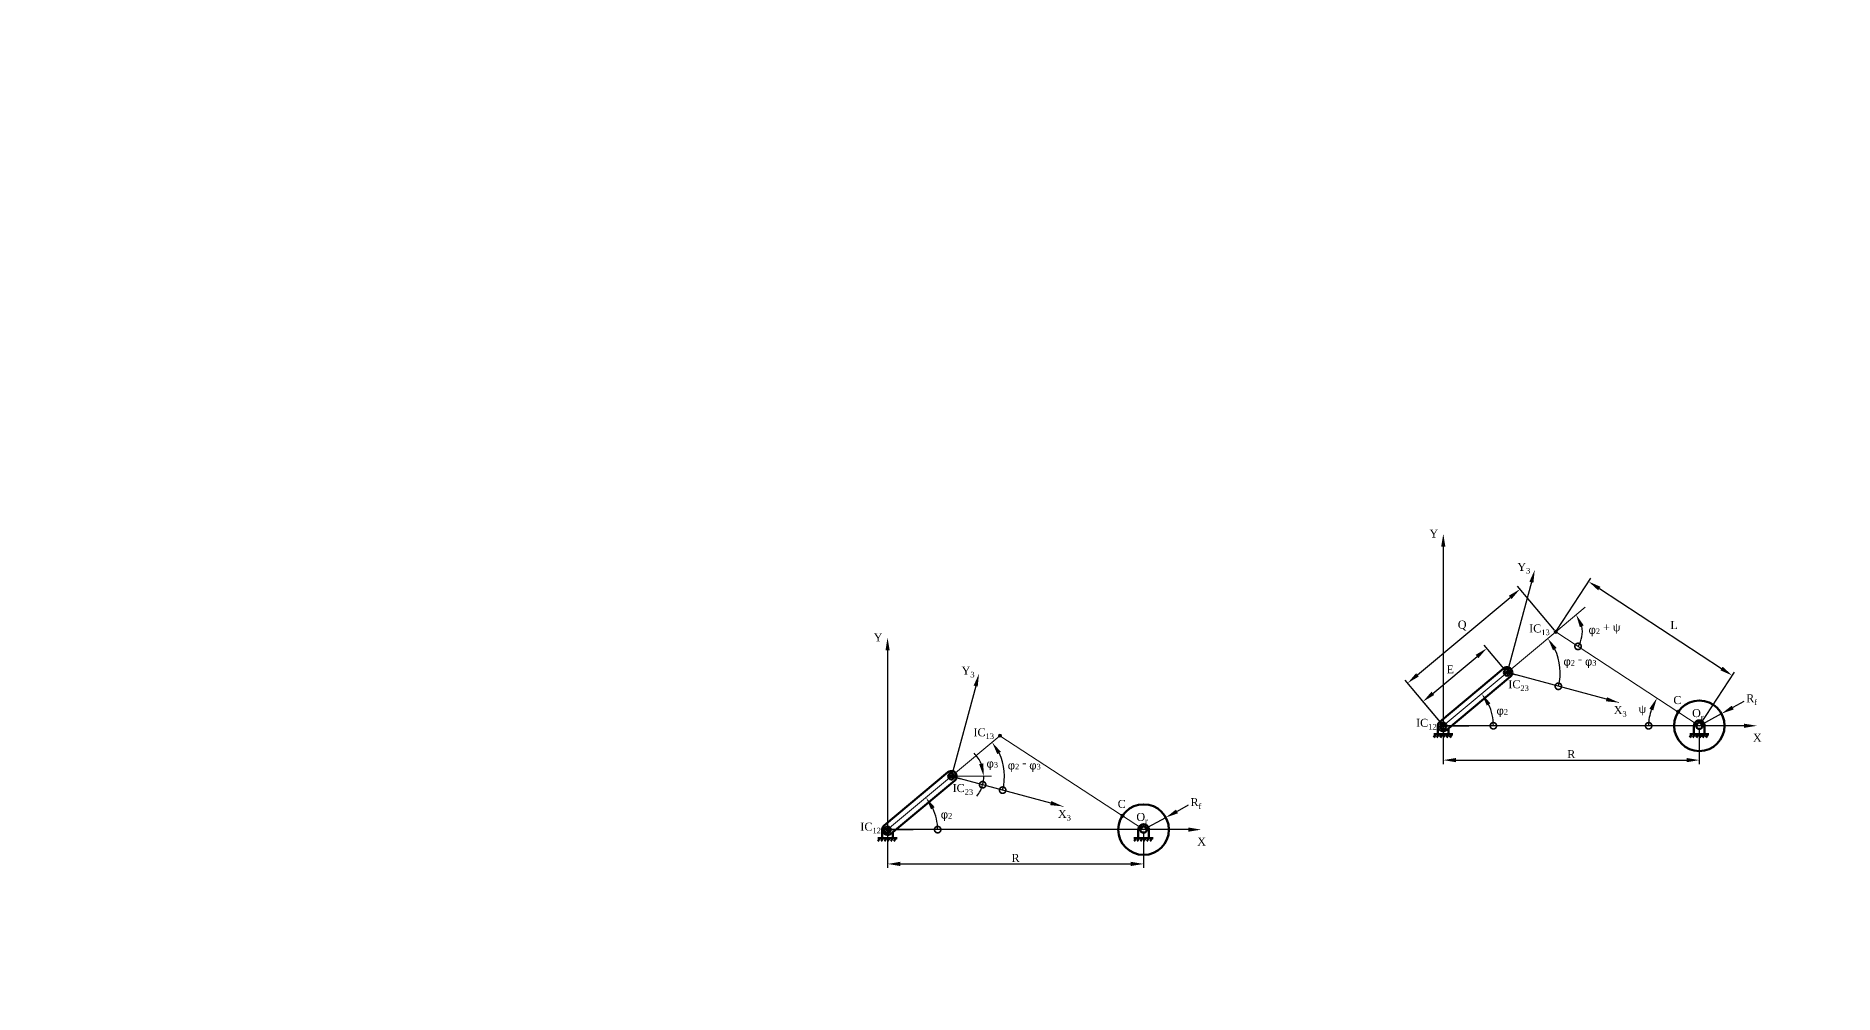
# Model space of a CAD drawing. Header units: millimetres. Extents: x -627 to 1823, y -1195 to 1759.
# Drawn here: x -107 to 455, y 471 to 771 of the extents above; entities that cross this region are included whole.
import ezdxf
from ezdxf import colors
from ezdxf.entities.mleader import LeaderData, LeaderLine
from ezdxf.math import Vec2, Vec3

# ---------------------------------------------------------------- set-up
doc = ezdxf.new("R2010")
doc.units = ezdxf.units.MM
for name, color, linetype, lineweight in [('coordinate', 7, 'Continuous', 20), ('DIM', 7, 'Continuous', 20), ('PROFILE', 7, 'Continuous', 50)]:
    doc.layers.add(name, color=color, linetype=linetype, lineweight=lineweight)
doc.styles.get("Standard").update_dxf_attribs({"font": 'arial.ttf'})
doc.styles.add('可註解', font='arial.ttf')
doc.dimstyles.new('凸輪專題用', dxfattribs={"dimtxt": 2.5, "dimasz": 8, "dimexe": 1.25, "dimexo": 0.625, "dimtad": 1, "dimtxsty": 'Standard', "dimcen": 0, "dimadec": 0, "dimazin": 0, "dimtfac": 1, "dimtmove": 0, "dimatfit": 3, "dimfxl": 1, "dimarcsym": 0})

# ---------------------------------------------------------------- blocks, each defined once
blk = doc.blocks.new('_DotSmall')
at = {"color": 0, "linetype": 'ByBlock', "const_width": 0.5}
blk.add_lwpolyline([(-0.0625, 0, 1), (0.0625, 0, 1)], format="xyb", close=True, dxfattribs=at)
blk = doc.blocks.new('*D9')
at = {"layer": 'Defpoints', "color": 0, "transparency": 16777216}
for p in [(179.33, 539.44), (159.4, 522.78), (159.4, 522.78), (174.64, 526.38), (239.4, 522.78)]:
    blk.add_point(p, dxfattribs=at)
at = {"layer": 'DIM', "color": 0, "lineweight": -2, "transparency": 16777216}
blk.add_arc((159.4, 522.78), 15.65, 0, 25.2136, dxfattribs=at)
at = {"layer": 'DIM', "color": 0, "transparency": 16777216}
blk.add_solid([(173, 529.09), (174.13, 529.81), (171.41, 532.82)], dxfattribs=at)
at = {"layer": 'DIM', "color": 0, "lineweight": -2, "transparency": 16777216, "xscale": 4, "yscale": 4, "zscale": 4, "rotation": 270}
blk.add_blockref('_DotSmall', (175.06, 522.78), dxfattribs=at)
blk = doc.blocks.new('*D7')
at = {"layer": 'Defpoints', "color": 0, "transparency": 16777216}
for p in [(159.4, 522.78), (239.4, 522.78), (239.4, 512.05)]:
    blk.add_point(p, dxfattribs=at)
at = {"layer": 'DIM', "color": 0, "lineweight": -2, "transparency": 16777216}
for p, q in [((159.4, 522.16), (159.4, 510.8)), ((239.4, 522.16), (239.4, 510.8)), ((163.4, 512.05), (235.4, 512.05))]:
    blk.add_line(p, q, dxfattribs=at)
at = {"layer": 'DIM', "color": 0, "transparency": 16777216}
for points in [[(163.4, 512.72), (163.4, 511.39), (159.4, 512.05)], [(235.4, 512.72), (235.4, 511.39), (239.4, 512.05)]]:
    blk.add_solid(points, dxfattribs=at)
at = {"layer": 'DIM', "color": 0, "transparency": 16777216, "insert": (199.4, 513.93), "char_height": 2.5, "attachment_point": 5}
blk.add_mtext('{\\fTimes New Roman|b0|i0|c0|p18;R} ', dxfattribs=at)
blk = doc.blocks.new('*D8')
at = {"layer": 'Defpoints', "color": 0, "transparency": 16777216}
for p in [(239.4, 522.78), (246.34, 526.56)]:
    blk.add_point(p, dxfattribs=at)
at = {"layer": 'DIM', "color": 0, "lineweight": -2, "transparency": 16777216}
for p, q in [((253.37, 530.39), (249.85, 528.48)), ((239.4, 522.78), (246.34, 526.56))]:
    blk.add_line(p, q, dxfattribs=at)
at = {"layer": 'DIM', "color": 0, "transparency": 16777216}
blk.add_solid([(249.53, 529.06), (250.17, 527.89), (246.34, 526.56)], dxfattribs=at)
blk = doc.blocks.new('*D10')
at = {"layer": 'Defpoints', "color": 0, "transparency": 16777216}
for p in [(194.53, 552.15), (194.78, 545.55), (179.33, 539.44), (179.33, 539.44), (214.26, 530.03)]:
    blk.add_point(p, dxfattribs=at)
at = {"layer": 'DIM', "color": 0, "lineweight": -2, "transparency": 16777216}
blk.add_arc((179.33, 539.44), 16.61, 344.9147, 26.0608, dxfattribs=at)
at = {"layer": 'DIM', "color": 0, "transparency": 16777216}
blk.add_solid([(193.69, 546.38), (194.81, 547.1), (192.07, 550.09)], dxfattribs=at)
at = {"layer": 'DIM', "color": 0, "lineweight": -2, "transparency": 16777216, "xscale": 4, "yscale": 4, "zscale": 4, "rotation": 254.9147327867577}
blk.add_blockref('_DotSmall', (195.37, 535.12), dxfattribs=at)
blk = doc.blocks.new('*D11')
at = {"layer": 'Defpoints', "color": 0, "transparency": 16777216}
for p in [(179.33, 539.44), (179.33, 539.44), (191.86, 539.44), (189.42, 538.56), (214.26, 530.03)]:
    blk.add_point(p, dxfattribs=at)
at = {"layer": 'DIM', "color": 0, "lineweight": -2, "transparency": 16777216}
for start, end in [(22.7794, 45.5588), (344.9147, 0), (322.1353, 344.9147)]:
    blk.add_arc((179.33, 539.44), 10.13, start, end, dxfattribs=at)
at = {"layer": 'DIM', "color": 0, "transparency": 16777216}
blk.add_solid([(189.33, 543.5), (188.02, 543.23), (189.46, 539.44)], dxfattribs=at)
at = {"layer": 'DIM', "color": 0, "lineweight": -2, "transparency": 16777216, "xscale": 4, "yscale": 4, "zscale": 4, "rotation": 74.91473278675781}
blk.add_blockref('_DotSmall', (189.11, 536.81), dxfattribs=at)
blk = doc.blocks.new('*D15')
at = {"layer": 'Defpoints', "color": 0, "transparency": 16777216}
for p in [(352.98, 571.91), (348.28, 558.84), (333.05, 555.24), (333.05, 555.24), (413.05, 555.24)]:
    blk.add_point(p, dxfattribs=at)
at = {"layer": 'DIM', "color": 0, "lineweight": -2, "transparency": 16777216}
blk.add_arc((333.05, 555.24), 15.65, 0, 25.2136, dxfattribs=at)
at = {"layer": 'DIM', "color": 0, "transparency": 16777216}
blk.add_solid([(346.65, 561.55), (347.77, 562.27), (345.06, 565.28)], dxfattribs=at)
at = {"layer": 'DIM', "color": 0, "lineweight": -2, "transparency": 16777216, "xscale": 4, "yscale": 4, "zscale": 4, "rotation": 270}
blk.add_blockref('_DotSmall', (348.7, 555.24), dxfattribs=at)
blk = doc.blocks.new('*D16')
at = {"layer": 'Defpoints', "color": 0, "transparency": 16777216}
for p in [(377.43, 592.35), (368.18, 584.61), (368.18, 584.61), (376.21, 586.84), (413.05, 555.24)]:
    blk.add_point(p, dxfattribs=at)
at = {"layer": 'DIM', "color": 0, "lineweight": -2, "transparency": 16777216}
blk.add_arc((368.18, 584.61), 8.33, 326.7967, 12.1247, dxfattribs=at)
at = {"layer": 'DIM', "color": 0, "transparency": 16777216}
blk.add_solid([(375.73, 586.07), (376.92, 586.65), (374.57, 589.96)], dxfattribs=at)
at = {"layer": 'DIM', "color": 0, "lineweight": -2, "transparency": 16777216, "xscale": 4, "yscale": 4, "zscale": 4, "rotation": 236.7967224237234}
blk.add_blockref('_DotSmall', (375.15, 580.05), dxfattribs=at)
blk = doc.blocks.new('*D17')
at = {"layer": 'Defpoints', "color": 0, "transparency": 16777216}
for p in [(368.18, 584.61), (398.38, 561.21), (333.05, 555.24), (413.05, 555.24), (413.05, 555.24)]:
    blk.add_point(p, dxfattribs=at)
at = {"layer": 'DIM', "color": 0, "lineweight": -2, "transparency": 16777216}
blk.add_arc((413.05, 555.24), 15.84, 161.3074, 180, dxfattribs=at)
at = {"layer": 'DIM', "color": 0, "transparency": 16777216}
blk.add_solid([(397.45, 560.61), (398.65, 560.03), (399.8, 563.92)], dxfattribs=at)
at = {"layer": 'DIM', "color": 0, "lineweight": -2, "transparency": 16777216, "xscale": 4, "yscale": 4, "zscale": 4, "rotation": 269.9999999999999}
blk.add_blockref('_DotSmall', (397.21, 555.24), dxfattribs=at)
blk = doc.blocks.new('*D18')
at = {"layer": 'Defpoints', "color": 0, "transparency": 16777216}
for p in [(346.66, 579.47), (352.98, 571.91), (333.05, 555.24)]:
    blk.add_point(p, dxfattribs=at)
at = {"layer": 'DIM', "color": 0, "lineweight": -2, "transparency": 16777216}
for p, q in [((352.58, 572.38), (345.85, 580.43)), ((329.79, 565.37), (343.59, 576.9)), ((332.65, 555.72), (325.92, 563.77))]:
    blk.add_line(p, q, dxfattribs=at)
at = {"layer": 'DIM', "color": 0, "transparency": 16777216}
for points in [[(343.16, 577.42), (344.01, 576.39), (346.66, 579.47)], [(329.37, 565.89), (330.22, 564.86), (326.73, 562.81)]]:
    blk.add_solid(points, dxfattribs=at)
at = {"layer": 'DIM', "color": 0, "transparency": 16777216, "insert": (335.45, 572.55), "char_height": 2.5, "attachment_point": 5, "rotation": 39.8965}
blk.add_mtext('{\\fTimes New Roman|b0|i0|c0|p18; }', dxfattribs=at)
blk = doc.blocks.new('*D12')
at = {"layer": 'Defpoints', "color": 0, "transparency": 16777216}
for p in [(357.03, 597.95), (368.18, 584.61), (333.05, 555.24)]:
    blk.add_point(p, dxfattribs=at)
at = {"layer": 'DIM', "color": 0, "lineweight": -2, "transparency": 16777216}
for p, q in [((367.78, 585.09), (356.22, 598.91)), ((324.97, 571.15), (353.96, 595.38)), ((332.65, 555.72), (321.1, 569.54))]:
    blk.add_line(p, q, dxfattribs=at)
at = {"layer": 'DIM', "color": 0, "transparency": 16777216}
for points in [[(353.53, 595.9), (354.38, 594.87), (357.03, 597.95)], [(324.54, 571.66), (325.39, 570.64), (321.9, 568.58)]]:
    blk.add_solid(points, dxfattribs=at)
at = {"layer": 'DIM', "color": 0, "transparency": 16777216, "insert": (339.38, 585.64), "char_height": 2.5, "attachment_point": 5, "rotation": 39.8965}
blk.add_mtext('{\\fTimes New Roman|b0|i0|c0|p18; }', dxfattribs=at)
blk = doc.blocks.new('*D13')
at = {"layer": 'Defpoints', "color": 0, "transparency": 16777216}
for p in [(333.05, 555.24), (413.05, 555.24), (413.05, 544.51)]:
    blk.add_point(p, dxfattribs=at)
at = {"layer": 'DIM', "color": 0, "lineweight": -2, "transparency": 16777216}
for p, q in [((333.05, 554.62), (333.05, 543.26)), ((413.05, 554.62), (413.05, 543.26)), ((337.05, 544.51), (409.05, 544.51))]:
    blk.add_line(p, q, dxfattribs=at)
at = {"layer": 'DIM', "color": 0, "transparency": 16777216}
for points in [[(337.05, 545.18), (337.05, 543.85), (333.05, 544.51)], [(409.05, 545.18), (409.05, 543.85), (413.05, 544.51)]]:
    blk.add_solid(points, dxfattribs=at)
at = {"layer": 'DIM', "color": 0, "transparency": 16777216, "insert": (373.05, 546.39), "char_height": 2.5, "attachment_point": 5}
blk.add_mtext('{\\fTimes New Roman|b0|i0|c0|p18;R} ', dxfattribs=at)
blk = doc.blocks.new('*D14')
at = {"layer": 'Defpoints', "color": 0, "transparency": 16777216}
for p in [(419.99, 559.03), (413.05, 555.24)]:
    blk.add_point(p, dxfattribs=at)
at = {"layer": 'DIM', "color": 0, "lineweight": -2, "transparency": 16777216}
for p, q in [((427.01, 562.86), (423.5, 560.94)), ((413.05, 555.24), (419.99, 559.03))]:
    blk.add_line(p, q, dxfattribs=at)
at = {"layer": 'DIM', "color": 0, "transparency": 16777216}
blk.add_solid([(423.18, 561.53), (423.82, 560.36), (419.99, 559.03)], dxfattribs=at)
blk = doc.blocks.new('*D19')
at = {"layer": 'Defpoints', "color": 0, "transparency": 16777216}
for p in [(368.18, 584.61), (423.33, 570.96), (413.05, 555.24)]:
    blk.add_point(p, dxfattribs=at)
at = {"layer": 'DIM', "color": 0, "lineweight": -2, "transparency": 16777216}
for p, q in [((368.52, 585.13), (379.15, 601.37)), ((381.81, 598.13), (419.99, 573.15)), ((413.39, 555.77), (424.02, 572))]:
    blk.add_line(p, q, dxfattribs=at)
at = {"layer": 'DIM', "color": 0, "transparency": 16777216}
for points in [[(382.17, 598.69), (381.44, 597.58), (378.46, 600.32)], [(420.35, 573.7), (419.62, 572.59), (423.33, 570.96)]]:
    blk.add_solid(points, dxfattribs=at)
at = {"layer": 'DIM', "color": 0, "transparency": 16777216, "insert": (404.2, 585.72), "char_height": 2.5, "attachment_point": 5, "rotation": 326.7967}
blk.add_mtext('{\\fTimes New Roman|b0|i0|c0|p18; }', dxfattribs=at)
blk = doc.blocks.new('*D20')
at = {"layer": 'Defpoints', "color": 0, "transparency": 16777216}
for p in [(368.18, 584.61), (352.98, 571.91), (352.98, 571.91), (369.56, 572.84), (387.9, 562.49)]:
    blk.add_point(p, dxfattribs=at)
at = {"layer": 'DIM', "color": 0, "lineweight": -2, "transparency": 16777216}
blk.add_arc((352.98, 571.91), 16.61, 344.9147, 26.0608, dxfattribs=at)
at = {"layer": 'DIM', "color": 0, "transparency": 16777216}
blk.add_solid([(367.34, 578.84), (368.46, 579.56), (365.72, 582.56)], dxfattribs=at)
at = {"layer": 'DIM', "color": 0, "lineweight": -2, "transparency": 16777216, "xscale": 4, "yscale": 4, "zscale": 4, "rotation": 254.9147327867577}
blk.add_blockref('_DotSmall', (369.01, 567.58), dxfattribs=at)
blk = doc.blocks.new('*D31')
at = {"layer": 'Defpoints', "color": 0, "transparency": 16777216}
for p in [(1230.39, 532.76), (1214.69, 501.74), (1214.69, 501.74), (1223.97, 505.32), (1294.69, 501.74)]:
    blk.add_point(p, dxfattribs=at)
at = {"layer": 'DIM', "color": 0, "lineweight": -2, "transparency": 16777216}
blk.add_arc((1214.69, 501.74), 9.95, 0, 39.9503, dxfattribs=at)
at = {"layer": 'DIM', "color": 0, "transparency": 16777216}
blk.add_solid([(1221.9, 507.61), (1222.73, 508.65), (1219.18, 510.62)], dxfattribs=at)
at = {"layer": 'DIM', "color": 0, "lineweight": -2, "transparency": 16777216, "xscale": 4, "yscale": 4, "zscale": 4, "rotation": 270}
blk.add_blockref('_DotSmall', (1224.63, 501.74), dxfattribs=at)
blk = doc.blocks.new('*D47')
at = {"layer": 'Defpoints', "color": 0, "transparency": 16777216}
for p in [(746.44, -43.89), (726.51, -60.55), (726.51, -60.55), (741.74, -56.95), (806.51, -60.55)]:
    blk.add_point(p, dxfattribs=at)
at = {"layer": 'DIM', "color": 0, "lineweight": -2, "transparency": 16777216}
blk.add_arc((726.51, -60.55), 15.65, 360, 25.2136, dxfattribs=at)
at = {"layer": 'DIM', "color": 0, "transparency": 16777216}
blk.add_solid([(740.11, -54.24), (741.23, -53.52), (738.52, -50.51)], dxfattribs=at)
at = {"layer": 'DIM', "color": 0, "lineweight": -2, "transparency": 16777216, "xscale": 4, "yscale": 4, "zscale": 4, "rotation": 269.9999999999999}
blk.add_blockref('_DotSmall', (742.16, -60.55), dxfattribs=at)
blk = doc.blocks.new('*D52')
at = {"layer": 'Defpoints', "color": 0, "transparency": 16777216}
for p in [(1811.56, 67.13), (1766.61, 51.42), (1743.38, 49.45), (1743.38, 49.45), (1769.51, 49.45)]:
    blk.add_point(p, dxfattribs=at)
at = {"layer": 'DIM', "color": 0, "lineweight": -2, "transparency": 16777216}
blk.add_arc((1743.38, 49.45), 23.31, 360, 4.6912, dxfattribs=at)
at = {"layer": 'DIM', "color": 0, "transparency": 16777216}
blk.add_solid([(1765.96, 51.25), (1767.27, 51.47), (1765.95, 55.3)], dxfattribs=at)
at = {"layer": 'DIM', "color": 0, "lineweight": -2, "transparency": 16777216, "xscale": 4, "yscale": 4, "zscale": 4, "rotation": 269.9999999999999}
blk.add_blockref('_DotSmall', (1766.69, 49.45), dxfattribs=at)
blk = doc.blocks.new('*D54')
at = {"layer": 'Defpoints', "color": 0, "transparency": 16777216}
for p in [(761.64, -31.18), (746.44, -43.89), (746.44, -43.89), (768.79, -41.86), (807.63, -57.1)]:
    blk.add_point(p, dxfattribs=at)
at = {"layer": 'DIM', "color": 0, "lineweight": -2, "transparency": 16777216}
blk.add_line((762.12, -30.78), (764.61, -28.69), dxfattribs=at)
blk.add_arc((746.44, -43.89), 22.43, 347.8121, 29.6673, dxfattribs=at)
at = {"layer": 'DIM', "color": 0, "transparency": 16777216}
blk.add_solid([(765.39, -33.16), (766.48, -32.4), (763.65, -29.5)], dxfattribs=at)
at = {"layer": 'DIM', "color": 0, "lineweight": -2, "transparency": 16777216, "xscale": 4, "yscale": 4, "zscale": 4, "rotation": 257.8121147853838}
blk.add_blockref('_DotSmall', (768.37, -48.62), dxfattribs=at)
blk = doc.blocks.new('*D58')
at = {"layer": 'Defpoints', "color": 0, "transparency": 16777216}
for p in [(760.37, 39.71), (740.44, 23.05), (740.44, 23.05), (755.67, 26.65), (820.44, 23.05)]:
    blk.add_point(p, dxfattribs=at)
at = {"layer": 'DIM', "color": 0, "lineweight": -2, "transparency": 16777216}
blk.add_arc((740.44, 23.05), 15.65, 360, 25.2136, dxfattribs=at)
at = {"layer": 'DIM', "color": 0, "transparency": 16777216}
blk.add_solid([(754.04, 29.36), (755.16, 30.08), (752.45, 33.09)], dxfattribs=at)
at = {"layer": 'DIM', "color": 0, "lineweight": -2, "transparency": 16777216, "xscale": 4, "yscale": 4, "zscale": 4, "rotation": 269.9999999999999}
blk.add_blockref('_DotSmall', (756.09, 23.05), dxfattribs=at)
blk = doc.blocks.new('*D59')
at = {"layer": 'Defpoints', "color": 0, "transparency": 16777216}
for p in [(784.82, 60.15), (775.57, 52.42), (775.57, 52.42), (783.8, 51.14), (820.44, 23.05)]:
    blk.add_point(p, dxfattribs=at)
at = {"layer": 'DIM', "color": 0, "lineweight": -2, "transparency": 16777216}
blk.add_arc((775.57, 52.42), 8.33, 326.7967, 12.1247, dxfattribs=at)
at = {"layer": 'DIM', "color": 0, "transparency": 16777216}
blk.add_solid([(783.12, 53.88), (784.32, 54.46), (781.96, 57.76)], dxfattribs=at)
at = {"layer": 'DIM', "color": 0, "lineweight": -2, "transparency": 16777216, "xscale": 4, "yscale": 4, "zscale": 4, "rotation": 236.7967224237234}
blk.add_blockref('_DotSmall', (782.54, 47.85), dxfattribs=at)
blk = doc.blocks.new('*D62')
at = {"layer": 'Defpoints', "color": 0, "transparency": 16777216}
for p in [(775.57, 52.42), (760.37, 39.71), (760.37, 39.71), (776.95, 40.65), (795.3, 30.3)]:
    blk.add_point(p, dxfattribs=at)
at = {"layer": 'DIM', "color": 0, "lineweight": -2, "transparency": 16777216}
blk.add_arc((760.37, 39.71), 16.61, 344.9147, 26.0608, dxfattribs=at)
at = {"layer": 'DIM', "color": 0, "transparency": 16777216}
blk.add_solid([(774.73, 46.64), (775.85, 47.37), (773.11, 50.36)], dxfattribs=at)
at = {"layer": 'DIM', "color": 0, "lineweight": -2, "transparency": 16777216, "xscale": 4, "yscale": 4, "zscale": 4, "rotation": 254.9147327867578}
blk.add_blockref('_DotSmall', (776.4, 35.39), dxfattribs=at)
blk = doc.blocks.new('*D73')
at = {"layer": 'Defpoints', "color": 0, "transparency": 16777216}
for p in [(592.62, 54.22), (587.92, 41.15), (572.69, 37.55), (572.69, 37.55), (652.69, 37.55)]:
    blk.add_point(p, dxfattribs=at)
at = {"layer": 'DIM', "color": 0, "lineweight": -2, "transparency": 16777216}
blk.add_arc((572.69, 37.55), 15.65, 0, 25.2136, dxfattribs=at)
at = {"layer": 'DIM', "color": 0, "transparency": 16777216}
blk.add_solid([(586.29, 43.86), (587.41, 44.58), (584.7, 47.59)], dxfattribs=at)
at = {"layer": 'DIM', "color": 0, "lineweight": -2, "transparency": 16777216, "xscale": 4, "yscale": 4, "zscale": 4, "rotation": 270.0000000000001}
blk.add_blockref('_DotSmall', (588.34, 37.55), dxfattribs=at)
blk = doc.blocks.new('*D75')
at = {"layer": 'Defpoints', "color": 0, "transparency": 16777216}
for p in [(653.38, 69.32), (607.82, 66.92), (603.13, 58.59), (592.62, 54.22), (592.62, 54.22)]:
    blk.add_point(p, dxfattribs=at)
at = {"layer": 'DIM', "color": 0, "lineweight": -2, "transparency": 16777216}
blk.add_arc((592.62, 54.22), 11.38, 13.9565, 19.653, dxfattribs=at)
at = {"layer": 'DIM', "color": 0, "transparency": 16777216}
blk.add_solid([(602.76, 57.71), (603.92, 58.37), (601.35, 61.52)], dxfattribs=at)
at = {"layer": 'DIM', "color": 0, "lineweight": -2, "transparency": 16777216, "xscale": 4, "yscale": 4, "zscale": 4, "rotation": 283.9564948090734}
blk.add_blockref('_DotSmall', (603.67, 56.96), dxfattribs=at)
blk = doc.blocks.new('*D76')
at = {"layer": 'Defpoints', "color": 0, "transparency": 16777216}
for p in [(653.38, 69.32), (592.62, 54.22), (592.62, 54.22), (616.32, 56.15), (618.75, 54.22)]:
    blk.add_point(p, dxfattribs=at)
at = {"layer": 'DIM', "color": 0, "lineweight": -2, "transparency": 16777216}
blk.add_arc((592.62, 54.22), 23.78, 0, 4.3077, dxfattribs=at)
at = {"layer": 'DIM', "color": 0, "transparency": 16777216}
blk.add_solid([(615.68, 55.9), (616.99, 56.11), (615.7, 59.95)], dxfattribs=at)
at = {"layer": 'DIM', "color": 0, "lineweight": -2, "transparency": 16777216, "xscale": 4, "yscale": 4, "zscale": 4, "rotation": 270}
blk.add_blockref('_DotSmall', (616.4, 54.22), dxfattribs=at)
blk = doc.blocks.new('*D129')
at = {"layer": 'Defpoints', "color": 0, "transparency": 16777216}
for p in [(549.04, -148.42), (551.25, -167.25), (524.73, -168.75), (524.73, -168.75), (580.6, -183.81)]:
    blk.add_point(p, dxfattribs=at)
at = {"layer": 'DIM', "color": 0, "lineweight": -2, "transparency": 16777216}
blk.add_arc((524.73, -168.75), 26.57, 344.9147, 31.262, dxfattribs=at)
at = {"layer": 'DIM', "color": 0, "transparency": 16777216}
blk.add_solid([(546.89, -155.35), (547.98, -154.57), (545.11, -151.71)], dxfattribs=at)
at = {"layer": 'DIM', "color": 0, "lineweight": -2, "transparency": 16777216, "xscale": 4, "yscale": 4, "zscale": 4, "rotation": 254.9147327867576}
blk.add_blockref('_DotSmall', (550.38, -175.66), dxfattribs=at)
blk = doc.blocks.new('*D130')
at = {"layer": 'Defpoints', "color": 0, "transparency": 16777216}
for p in [(557.77, -141.12), (549.04, -148.42), (557.37, -149.72), (524.73, -168.75), (620.84, -195.41)]:
    blk.add_point(p, dxfattribs=at)
at = {"layer": 'DIM', "color": 0, "lineweight": -2, "transparency": 16777216}
blk.add_arc((549.04, -148.42), 8.43, 326.7967, 12.4608, dxfattribs=at)
at = {"layer": 'DIM', "color": 0, "transparency": 16777216}
blk.add_solid([(556.68, -146.89), (557.87, -146.31), (555.51, -143.01)], dxfattribs=at)
at = {"layer": 'DIM', "color": 0, "lineweight": -2, "transparency": 16777216, "xscale": 4, "yscale": 4, "zscale": 4, "rotation": 236.7967224237233}
blk.add_blockref('_DotSmall', (556.1, -153.04), dxfattribs=at)
blk = doc.blocks.new('*D199')
at = {"layer": 'Defpoints', "color": 0, "transparency": 16777216}
for p in [(763.67, -158.43), (754.94, -165.73), (763.27, -167.02), (730.62, -186.06), (826.73, -212.71)]:
    blk.add_point(p, dxfattribs=at)
at = {"layer": 'DIM', "color": 0, "lineweight": -2, "transparency": 16777216}
blk.add_arc((754.94, -165.73), 8.43, 326.7967, 355.3003, dxfattribs=at)
at = {"layer": 'DIM', "color": 0, "transparency": 16777216}
blk.add_solid([(762.32, -166.74), (764.36, -166.1), (761.41, -160.32)], dxfattribs=at)
at = {"layer": 'DIM', "color": 0, "lineweight": -2, "transparency": 16777216, "xscale": 6.4, "yscale": 6.4, "zscale": 6.4, "rotation": 236.7967224237233}
blk.add_blockref('_DotSmall', (761.99, -170.35), dxfattribs=at)
blk = doc.blocks.new('*D205')
at = {"layer": 'Defpoints', "color": 0, "transparency": 16777216}
for p in [(1130.12, -289.58), (1121.26, -296.99), (1121.26, -296.99), (1130.32, -299.06), (1176.64, -342.25)]:
    blk.add_point(p, dxfattribs=at)
at = {"layer": 'DIM', "color": 0, "lineweight": -2, "transparency": 16777216}
blk.add_arc((1121.26, -296.99), 9.29, 320.7373, 359.5981, dxfattribs=at)
at = {"layer": 'DIM', "color": 0, "transparency": 16777216}
blk.add_solid([(1129.55, -297.41), (1131.55, -296.69), (1128.39, -291.03)], dxfattribs=at)
at = {"layer": 'DIM', "color": 0, "lineweight": -2, "transparency": 16777216, "xscale": 6.4, "yscale": 6.4, "zscale": 6.4, "rotation": 230.7373248420033}
blk.add_blockref('_DotSmall', (1128.45, -302.87), dxfattribs=at)

msp = doc.modelspace()

# ---------------------------------------------------------------- hatches: boundary and pattern name
at = {"layer": 'DIM'}
h = msp.add_hatch(color=256, dxfattribs=at)
h.dxf.hatch_style = 1
h.paths.add_polyline_path([(367.677, 584.61, 0.1758613), (367.794, 584.29), (368.177, 584.61), (368.561, 584.931, 0.7008809)])
h.paths.add_polyline_path([(368.177, 584.61), (367.794, 584.29, 0.5034958), (368.596, 584.337)])
h.paths.add_polyline_path([(368.677, 584.61, 0.1758613), (368.561, 584.931), (368.177, 584.61), (368.596, 584.337, 0.1458988)])
h = msp.add_hatch(color=256, dxfattribs=at)
h.dxf.hatch_style = 1
h.paths.add_polyline_path([(353.48, 571.905), (352.98, 571.905), (352.596, 571.584, 0.7008809)])
h.paths.add_polyline_path([(352.883, 572.396, 0.3582298), (352.48, 571.905, 0.1758613), (352.596, 571.584), (352.98, 571.905)])
h.paths.add_polyline_path([(353.363, 572.226, 0.2738851), (352.883, 572.396), (352.98, 571.905)])
h.paths.add_polyline_path([(353.47, 572.002, 0.1260307), (353.363, 572.226), (352.98, 571.905)])
h.paths.add_polyline_path([(353.47, 572.002), (352.98, 571.905), (353.48, 571.905, 0.0487501)])
h = msp.add_hatch(color=256, dxfattribs=at)
h.dxf.hatch_style = 1
h.paths.add_polyline_path([(406.725, 559.98, 0.4235122), (406.019, 559.844), (406.438, 559.57, -0.0158228)])
h.paths.add_polyline_path([(406.019, 559.844, 0.1458988), (405.938, 559.57, 0.2614579), (406.177, 559.143, -0.0158228), (406.438, 559.57)])
h.paths.add_polyline_path([(406.438, 559.57, 0.0158228), (406.177, 559.143, 0.4049756), (406.856, 559.296)])
h.paths.add_polyline_path([(406.725, 559.98, 0.0158228), (406.438, 559.57), (406.856, 559.296, 0.1458988), (406.938, 559.57, 0.2446231)])
h = msp.add_hatch(color=256, dxfattribs=at)
h.dxf.hatch_style = 1
h.paths.add_polyline_path([(194.032, 552.149, 0.1758613), (194.148, 551.828), (194.532, 552.149), (194.915, 552.469, 0.7008809)])
h.paths.add_polyline_path([(194.532, 552.149), (194.148, 551.828, 0.5034958), (194.95, 551.875)])
h.paths.add_polyline_path([(195.032, 552.149, 0.1758613), (194.915, 552.469), (194.532, 552.149), (194.95, 551.875, 0.1458988)])
h = msp.add_hatch(color=256, dxfattribs=at)
h.dxf.hatch_style = 1
h.paths.add_polyline_path([(333.05, 555.743, 0.4142136), (332.55, 555.243, 1), (333.55, 555.243), (333.05, 555.243)])
h.paths.add_polyline_path([(333.433, 555.564, 0.2221686), (333.05, 555.743), (333.05, 555.243)], flags=17)
h.paths.add_polyline_path([(333.433, 555.564), (333.05, 555.243), (333.55, 555.243, 0.1758613)], flags=17)
h = msp.add_hatch(color=256, dxfattribs=at)
h.dxf.hatch_style = 1
h.paths.add_polyline_path([(179.834, 539.443), (179.334, 539.443), (178.951, 539.123, 0.7008809)])
h.paths.add_polyline_path([(179.237, 539.934, 0.3582298), (178.834, 539.443, 0.1758613), (178.951, 539.123), (179.334, 539.443)])
h.paths.add_polyline_path([(179.718, 539.764, 0.2738851), (179.237, 539.934), (179.334, 539.443)])
h.paths.add_polyline_path([(179.825, 539.54, 0.1260307), (179.718, 539.764), (179.334, 539.443)])
h.paths.add_polyline_path([(179.825, 539.54), (179.334, 539.443), (179.834, 539.443, 0.0487501)])
h = msp.add_hatch(color=256, dxfattribs=at)
h.dxf.hatch_style = 1
h.paths.add_polyline_path([(159.404, 523.281, 0.4142136), (158.904, 522.781, 1), (159.904, 522.781), (159.404, 522.781)])
h.paths.add_polyline_path([(159.788, 523.102, 0.2221686), (159.404, 523.281), (159.404, 522.781)], flags=17)
h.paths.add_polyline_path([(159.788, 523.102), (159.404, 522.781), (159.904, 522.781, 0.1758613)], flags=17)
h = msp.add_hatch(color=256, dxfattribs=at)
h.dxf.hatch_style = 1
h.paths.add_polyline_path([(233.079, 527.518, 0.4235122), (232.374, 527.382), (232.792, 527.109, -0.0158228)])
h.paths.add_polyline_path([(232.374, 527.382, 0.1458988), (232.292, 527.109, 0.2614579), (232.532, 526.682, -0.0158228), (232.792, 527.109)])
h.paths.add_polyline_path([(232.792, 527.109, 0.0158228), (232.532, 526.682, 0.4049756), (233.211, 526.835)])
h.paths.add_polyline_path([(233.079, 527.518, 0.0158228), (232.792, 527.109), (233.211, 526.835, 0.1458988), (233.292, 527.109, 0.2446231)])

# ---------------------------------------------------------------- linework, layer by layer
for p, q in [((368.177, 584.61), (377.431, 592.346)), ((352.98, 571.905), (368.177, 584.61)), ((368.177, 584.61), (413.05, 555.243)), ((333.05, 555.243), (352.98, 571.905)), ((333.05, 555.243), (352.98, 571.905)), ((352.98, 571.905), (387.904, 562.491)), ((179.334, 539.443), (194.532, 552.149)), ((194.532, 552.149), (239.404, 522.781)), ((333.05, 555.243), (413.05, 555.243)), ((159.404, 522.781), (179.334, 539.443)), ((159.404, 522.781), (179.334, 539.443)), ((179.334, 539.443), (191.861, 539.443)), ((179.334, 539.443), (214.259, 530.03)), ((159.404, 522.781), (239.404, 522.781))]:
    msp.add_line(p, q, dxfattribs=at)
for centre in [(368.177, 584.61), (352.98, 571.905), (406.438, 559.57), (194.532, 552.149), (333.05, 555.243), (179.334, 539.443), (159.404, 522.781), (232.792, 527.109)]:
    msp.add_circle(centre, 0.5, dxfattribs=at)
at = {"layer": 'PROFILE'}
for p, q in [((331.981, 556.522), (351.911, 573.184)), ((334.119, 553.964), (354.049, 570.626)), ((330.05, 552.576), (336.05, 552.576)), ((330.714, 552.576), (330.058, 551.589)), ((331.714, 552.576), (331.058, 551.589)), ((331.383, 555.243), (331.383, 552.576)), ((332.714, 552.576), (332.058, 551.589)), ((333.714, 552.576), (333.058, 551.589)), ((334.714, 552.576), (334.058, 551.589)), ((334.716, 552.576), (334.716, 554.464)), ((335.714, 552.576), (335.058, 551.589)), ((410.05, 552.576), (416.05, 552.576)), ((410.714, 552.576), (410.058, 551.589)), ((411.714, 552.576), (411.058, 551.589)), ((411.383, 555.243), (411.383, 552.576)), ((412.714, 552.576), (412.058, 551.589)), ((413.714, 552.576), (413.058, 551.589)), ((414.714, 552.576), (414.058, 551.589)), ((414.716, 552.576), (414.716, 555.243)), ((415.714, 552.576), (415.058, 551.589)), ((158.335, 524.06), (178.265, 540.722)), ((160.473, 521.503), (180.403, 538.165)), ((157.737, 522.781), (157.737, 520.115)), ((237.737, 522.781), (237.737, 520.115)), ((241.071, 520.115), (241.071, 522.781)), ((156.404, 520.115), (162.404, 520.115)), ((157.069, 520.115), (156.413, 519.127)), ((158.069, 520.115), (157.413, 519.127)), ((159.069, 520.115), (158.413, 519.127)), ((160.069, 520.115), (159.413, 519.127)), ((161.069, 520.115), (160.413, 519.127)), ((161.071, 520.115), (161.071, 522.002)), ((162.069, 520.115), (161.413, 519.127)), ((236.404, 520.115), (242.404, 520.115)), ((237.069, 520.115), (236.413, 519.127)), ((238.069, 520.115), (237.413, 519.127)), ((239.069, 520.115), (238.413, 519.127)), ((240.069, 520.115), (239.413, 519.127)), ((241.069, 520.115), (240.413, 519.127)), ((242.069, 520.115), (241.413, 519.127))]:
    msp.add_line(p, q, dxfattribs=at)
for centre, radius in [((352.98, 571.905), 1), ((413.05, 555.243), 7.902), ((333.05, 555.243), 1), ((413.05, 555.243), 1), ((179.334, 539.443), 1), ((239.404, 522.781), 7.902), ((159.404, 522.781), 1), ((239.404, 522.781), 1)]:
    msp.add_circle(centre, radius, dxfattribs=at)
for centre, start, end in [((352.98, 571.905), 309.53411, 130.25884), ((333.05, 555.243), 129.89647, 181.86182), ((333.05, 555.243), 129.89647, 309.89647), ((413.05, 555.243), 358.13818, 181.86182), ((179.334, 539.443), 309.53411, 130.25884), ((159.404, 522.781), 129.89647, 181.86182), ((159.404, 522.781), 129.89647, 309.89647), ((239.404, 522.781), 358.13818, 181.86182)]:
    msp.add_arc(centre, 1.667, start, end, dxfattribs=at)

# ---------------------------------------------------------------- texts
at = {"layer": 'DIM', "char_height": 2.5, "attachment_point": 1}
for s, insert, width in [('{\\fTimes New Roman|b0|i0|c0|p18;Y}', (328.726, 616.592), 5.77572), ('\\A1;{\\fTimes New Roman|b0|i0|c0|p18;Y\\H0.7x;\\S^ 3;}', (356.187, 606.174), 5.77572), ('{\\fTimes New Roman|b0|i0|c0|p18;Y}', (155.081, 584.131), 5.77572), ('\\A1;{\\fTimes New Roman|b0|i0|c0|p18;Y\\H0.7x;\\S^ 3;}', (182.541, 573.712), 5.77572), ('φ{\\A1;\\fTimes New Roman|b0|i0|c0|p18;\\H0.7x;\\S^ 2;\\H1.42857x; - }φ{\\A1;\\fTimes New Roman|b0|i0|c0|p18;\\H0.7x;\\S^ 3;}', (370.609, 576.549), 10.12572), ('\\A1;{\\fTimes New Roman|b0|i0|c0|p18;X\\H0.7x;\\S^ 3;}', (386.296, 561.425), 51.01778), ('\\A1;{\\fTimes New Roman|b0|i0|c0|p18;X}', (429.805, 552.758), 51.01778), ('φ{\\A1;\\fTimes New Roman|b0|i0|c0|p18;\\H0.7x;\\S^ 2;\\H1.42857x; - }φ{\\A1;\\fTimes New Roman|b0|i0|c0|p18;\\H0.7x;\\S^ 3;}', (196.963, 544.088), 10.12572), ('\\A1;{\\fTimes New Roman|b0|i0|c0|p18;X\\H0.7x;\\S^ 3;}', (212.65, 528.963), 51.01778), ('\\A1;{\\fTimes New Roman|b0|i0|c0|p18;X}', (256.159, 520.297), 51.01778)]:
    msp.add_mtext(s, dxfattribs=dict(at, insert=insert, width=width))
for s, width, insert in [('{\\fTimes New Roman|b0|i0|c0|p18;Q}', 0.05075, (337.582, 588.133)), ('φ{\\A1;\\fTimes New Roman|b0|i0|c0|p18;\\H0.7x;\\S^ 2;\\H1.42857x; + ψ}', 11.03533, (378.441, 586.457)), ('{\\fTimes New Roman|b0|i0|c0|p18;L}', 0.88265, (404.031, 587.979)), ('{\\fTimes New Roman|b0|i0|c0|p18;C}', 9.74544, (404.953, 564.527)), ('\\A1;{\\fTimes New Roman|b0|i0|c0|p18;R\\H0.7x;\\S^ f;}', 0.45085, (427.704, 565.079)), ('φ{\\A1;\\fTimes New Roman|b0|i0|c0|p18;\\H0.7x;\\S^ 2;}', 4.45805, (349.687, 561.192)), ('{\\fTimes New Roman|b0|i0|c0|p18;ψ}', 3.81531, (394.082, 561.767)), ('\\A1;{\\fTimes New Roman|b0|i0|c0|p18;O\\H0.7x;\\S^ r;}', 1.61204, (410.797, 560.456)), ('φ{\\A1;\\fTimes New Roman|b0|i0|c0|p18;\\H0.7x;\\S^ 3;}', 0.9959, (190.335, 544.668)), ('φ{\\A1;\\fTimes New Roman|b0|i0|c0|p18;\\H0.7x;\\S^ 2;}', 4.45805, (176.041, 528.73)), ('{\\fTimes New Roman|b0|i0|c0|p18;C}', 9.74544, (231.308, 532.065)), ('\\A1;{\\fTimes New Roman|b0|i0|c0|p18;R\\H0.7x;\\S^ f;}', 0.45085, (254.058, 532.618)), ('\\A1;{\\fTimes New Roman|b0|i0|c0|p18;O\\H0.7x;\\S^ r;}', 1.61204, (237.151, 527.995))]:
    msp.add_mtext_dynamic_manual_height_columns(s, width=width, gutter_width=12.5, heights=[0], dxfattribs=dict(at, insert=insert))
at = {"layer": 'DIM', "char_height": 2.5, "attachment_point": 1, "style": '可註解'}
for s, insert in [('\\A1;{\\fTimes New Roman|b0|i0|c0|p18;IC\\H0.7x;\\S^ 13;}', (359.894, 586.921)), ('\\A1;{\\fTimes New Roman|b0|i0|c0|p18;IC\\H0.7x;\\S^ 23;}', (353.37, 569.478)), ('\\A1;{\\fTimes New Roman|b0|i0|c0|p18;IC\\H0.7x;\\S^ 12;}', (324.553, 557.416)), ('\\A1;{\\fTimes New Roman|b0|i0|c0|p18;IC\\H0.7x;\\S^ 13;}', (186.248, 554.459)), ('\\A1;{\\fTimes New Roman|b0|i0|c0|p18;IC\\H0.7x;\\S^ 23;}', (179.724, 537.016)), ('\\A1;{\\fTimes New Roman|b0|i0|c0|p18;IC\\H0.7x;\\S^ 12;}', (150.907, 524.954))]:
    msp.add_mtext(s, dxfattribs=dict(at, insert=insert))
at = {"layer": 'DIM', "insert": (334.068, 574.143), "char_height": 2.5, "attachment_point": 1}
msp.add_mtext('{\\fTimes New Roman|b0|i0|c0|p18;E}', dxfattribs=at)

# ---------------------------------------------------------------- dimensions: what is measured, and where the dimension line sits
at = {"layer": 'DIM'}
for base, line1, line2, override, picture, middle in [((1766.609, 51.421), ((1743.38, 49.453), (1811.559, 67.129)), ((1743.38, 49.453), (1769.507, 49.453)), {"dimasz": 4, "dimblk1": 'DotSmall', "dimsah": 1}, '*D52', (172.465, 1758.922)), ((1223.971, 505.317), ((1214.685, 501.744), (1230.391, 532.76)), ((1214.685, 501.744), (1294.685, 501.744)), {"dimasz": 4, "dimblk1": 'DotSmall', "dimsah": 1}, '*D31', (210.31, 1307.371)), ((1130.317, -299.056), ((1121.261, -296.986), (1130.123, -289.576)), ((1176.638, -342.251), (1121.261, -296.986)), {"dimasz": 6.4, "dimblk1": 'DotSmall', "dimsah": 1}, '*D205', (305.303, 1128.645)), ((783.803, 51.138), ((775.568, 52.418), (820.441, 23.051)), ((775.568, 52.418), (784.822, 60.154)), {"dimasz": 4, "dimblk1": 'DotSmall', "dimsah": 1}, '*D59', (-8.813, 785.452)), ((776.95, 40.652), ((760.371, 39.713), (775.568, 52.418)), ((760.371, 39.713), (795.296, 30.299)), {"dimasz": 4, "dimblk1": 'DotSmall', "dimsah": 1}, '*D62', (121.921, 767.542)), ((763.27, -167.023), ((730.62, -186.056), (763.669, -158.426)), ((754.936, -165.727), (826.732, -212.715)), {"dimasz": 6.4, "dimblk1": 'DotSmall', "dimsah": 1}, '*D199', (207.735, 752.218)), ((768.786, -41.863), ((746.442, -43.886), (807.633, -57.102)), ((746.442, -43.886), (761.64, -31.18)), {"dimasz": 4, "dimblk1": 'DotSmall', "dimsah": 1}, '*D54', (224.733, 736.396)), ((755.673, 26.651), ((740.441, 23.051), (820.441, 23.051)), ((740.441, 23.051), (760.371, 39.713)), {"dimasz": 4, "dimblk1": 'DotSmall', "dimsah": 1}, '*D58', (229.137, 719.426)), ((741.744, -56.948), ((726.512, -60.548), (806.512, -60.548)), ((726.512, -60.548), (746.442, -43.886)), {"dimasz": 4, "dimblk1": 'DotSmall', "dimsah": 1}, '*D47', (306.592, 677.811)), ((616.324, 56.145), ((592.622, 54.216), (618.748, 54.216)), ((592.622, 54.216), (653.376, 69.315)), {"dimasz": 4, "dimblk1": 'DotSmall', "dimsah": 1}, '*D76', (19.15, 618.58)), ((376.207, 586.842), ((368.177, 584.61), (413.05, 555.243)), ((368.177, 584.61), (377.431, 592.346)), {"dimasz": 4, "dimblk1": 'DotSmall', "dimsah": 1}, '*D16', (-563.879, 409.822)), ((369.558, 572.844), ((352.98, 571.905), (368.177, 584.61)), ((352.98, 571.905), (387.904, 562.491)), {"dimasz": 4, "dimblk1": 'DotSmall', "dimsah": 1}, '*D20', (-485.365, 483.994)), ((398.381, 561.21), ((368.177, 584.61), (413.05, 555.243)), ((333.05, 555.243), (413.05, 555.243)), {"dimasz": 4, "dimblk2": 'DotSmall', "dimsah": 1}, '*D17', (651.639, -221.427)), ((348.282, 558.843), ((333.05, 555.243), (413.05, 555.243)), ((333.05, 555.243), (352.98, 571.905)), {"dimasz": 4, "dimblk1": 'DotSmall', "dimsah": 1}, '*D15', (-406.49, 518.046)), ((587.924, 41.155), ((572.692, 37.554), (652.692, 37.554)), ((572.692, 37.554), (592.622, 54.216)), {"dimasz": 4, "dimblk1": 'DotSmall', "dimsah": 1}, '*D73', (161.897, 566.69)), ((603.128, 58.59), ((592.622, 54.216), (653.376, 69.315)), ((592.622, 54.216), (607.819, 66.922)), {"dimasz": 4, "dimblk1": 'DotSmall', "dimsah": 1}, '*D75', (220.886, 564.274)), ((194.776, 545.548), ((179.334, 539.443), (194.532, 552.149)), ((179.334, 539.443), (214.259, 530.03)), {"dimasz": 4, "dimblk1": 'DotSmall', "dimsah": 1}, '*D10', (-491.034, 307.418)), ((557.375, -149.716), ((524.725, -168.749), (557.774, -141.119)), ((549.041, -148.421), (620.837, -195.408)), {"dimasz": 4, "dimblk1": 'DotSmall', "dimsah": 1}, '*D130', (178.438, 547.684)), ((189.423, 538.556), ((179.334, 539.443), (191.861, 539.443)), ((179.334, 539.443), (214.259, 530.03)), {"dimasz": 4, "dimblk1": 'DotSmall', "dimsah": 1}, '*D11', (558.76, -117.091)), ((174.636, 526.382), ((159.404, 522.781), (239.404, 522.781)), ((159.404, 522.781), (179.334, 539.443)), {"dimasz": 4, "dimblk1": 'DotSmall', "dimsah": 1}, '*D9', (-435.219, 343.744)), ((551.251, -167.247), ((524.725, -168.749), (549.041, -148.421)), ((524.725, -168.749), (580.604, -183.811)), {"dimasz": 4, "dimblk1": 'DotSmall', "dimsah": 1}, '*D129', (273.305, 502.45))]:
    dim = msp.add_angular_dim_2l(base=base, line1=line1, line2=line2, text=' ', dimstyle='凸輪專題用', override=override, dxfattribs=at)
    dim.commit()
    dim.dimension.update_dxf_attribs({"geometry": picture, "text_midpoint": middle})
for base, p1, p2, angle, picture, middle in [((423.334, 570.956), (368.177, 584.61), (413.05, 555.243), 326.79672, '*D19', (403.17, 584.152)), ((357.025, 597.949), (333.05, 555.243), (368.177, 584.61), 39.89647, '*D12', (340.582, 584.202)), ((346.655, 579.47), (333.05, 555.243), (352.98, 571.905), 39.89647, '*D18', (336.657, 571.112))]:
    dim = msp.add_linear_dim(base=base, p1=p1, p2=p2, angle=angle, text='{\\fTimes New Roman|b0|i0|c0|p18; }', dimstyle='凸輪專題用', override={"dimasz": 4}, dxfattribs=at)
    dim.commit()
    dim.dimension.update_dxf_attribs({"geometry": picture, "text_midpoint": middle, "dimtype": 161})
for center, mpoint, picture, middle in [((413.05, 555.243), (419.987, 559.026), '*D14', (427.011, 562.856)), ((239.404, 522.781), (246.342, 526.564), '*D8', (253.365, 530.394))]:
    dim = msp.add_radius_dim(center=center, mpoint=mpoint, text=' ', dimstyle='凸輪專題用', override={"dimasz": 4}, dxfattribs=at)
    dim.commit()
    dim.dimension.update_dxf_attribs({"geometry": picture, "text_midpoint": middle})
for base, p1, p2, picture, middle in [((413.05, 544.515), (333.05, 555.243), (413.05, 555.243), '*D13', (373.05, 544.515)), ((239.404, 512.053), (159.404, 522.781), (239.404, 522.781), '*D7', (199.404, 512.053))]:
    dim = msp.add_linear_dim(base=base, p1=p1, p2=p2, text='{\\fTimes New Roman|b0|i0|c0|p18;R} ', dimstyle='凸輪專題用', override={"dimasz": 4}, dxfattribs=at)
    dim.commit()
    dim.dimension.update_dxf_attribs({"geometry": picture, "text_midpoint": middle, "dimtype": 160})

# ---------------------------------------------------------------- leaders
at = {"layer": 'coordinate'}
ml = msp.add_multileader_mtext('Standard', dxfattribs=at)
ml.set_content('', color=256)
ml.set_leader_properties()
ml.build(insert=Vec2(0, 0))
ctx = ml.context
ctx.base_point, ctx.plane_origin = Vec3(341.05, 555.243), Vec3(333.05, 645.243)
notes = []
notes.append((ctx, [(0, (1, 1, 0), (333.05, 555.243), (1, 0), 8, [(0, [(333.05, 615.243)], 0, [])])]))
ctx.mtext.insert, ctx.mtext.flow_direction = Vec3(343.05, 557.243), 5
ml = msp.add_multileader_mtext('Standard', dxfattribs=at)
ml.set_content('', color=256)
ml.set_leader_properties()
ml.build(insert=Vec2(0, 0))
ctx = ml.context
ctx.base_point, ctx.char_height, ctx.landing_gap_size, ctx.plane_origin, ctx.plane_x_axis, ctx.plane_y_axis = Vec3(355.831, 571.137), 1.476, 0.738, Vec3(361.625, 603.978), Vec3(0.9655396, -0.2602562), Vec3(0.2602562, 0.9655396)
notes.append((ctx, [(0, (1, 1, 0), (352.98, 571.905), (0.9655396, -0.2602562), 2.953, [(0, [(361.625, 603.978)], 0, [])])]))
ctx.mtext.insert, ctx.mtext.text_direction, ctx.mtext.rotation, ctx.mtext.flow_direction = Vec3(356.736, 571.657), Vec3(0.9655396, -0.2602562), 6.0198977, 5
ml = msp.add_multileader_mtext('Standard', dxfattribs=at)
ml.set_content('', color=256)
ml.set_leader_properties()
ml.build(insert=Vec2(0, 0))
ctx = ml.context
ctx.base_point, ctx.plane_origin = Vec3(167.404, 522.781), Vec3(159.404, 612.781)
notes.append((ctx, [(0, (1, 1, 0), (159.404, 522.781), (1, 0), 8, [(0, [(159.404, 582.781)], 0, [])])]))
ctx.mtext.insert, ctx.mtext.flow_direction = Vec3(169.404, 524.781), 5
ml = msp.add_multileader_mtext('Standard', dxfattribs=at)
ml.set_content('', color=256)
ml.set_leader_properties()
ml.build(insert=Vec2(0, 0))
ctx = ml.context
ctx.base_point, ctx.char_height, ctx.landing_gap_size, ctx.plane_origin, ctx.plane_x_axis, ctx.plane_y_axis = Vec3(182.185, 538.675), 1.476, 0.738, Vec3(187.979, 571.517), Vec3(0.9655396, -0.2602562), Vec3(0.2602562, 0.9655396)
notes.append((ctx, [(0, (1, 1, 0), (179.334, 539.443), (0.9655396, -0.2602562), 2.953, [(0, [(187.979, 571.517)], 0, [])])]))
ctx.mtext.insert, ctx.mtext.text_direction, ctx.mtext.rotation, ctx.mtext.flow_direction = Vec3(183.09, 539.196), Vec3(0.9655396, -0.2602562), 6.0198977, 5
ml = msp.add_multileader_mtext('Standard', dxfattribs=at)
ml.set_content('', color=256)
ml.set_leader_properties()
ml.build(insert=Vec2(0, 0))
ctx = ml.context
ctx.base_point, ctx.plane_origin = Vec3(329.05, 555.243), Vec3(431.05, 555.243)
ctx.text_align_type = 2
notes.append((ctx, [(0, (1, 1, 0), (341.05, 555.243), (-1, 0), 8, [(0, [(431.05, 555.243)], 0, [])])]))
ctx.mtext.insert, ctx.mtext.alignment, ctx.mtext.flow_direction = Vec3(331.05, 557.243), 3, 5
ml = msp.add_multileader_mtext('Standard', dxfattribs=at)
ml.set_content('', color=256)
ml.set_leader_properties()
ml.build(insert=Vec2(0, 0))
ctx = ml.context
ctx.base_point, ctx.plane_origin = Vec3(155.404, 522.781), Vec3(257.404, 522.781)
ctx.text_align_type = 2
notes.append((ctx, [(0, (1, 1, 0), (167.404, 522.781), (-1, 0), 8, [(0, [(257.404, 522.781)], 0, [])])]))
ctx.mtext.insert, ctx.mtext.alignment, ctx.mtext.flow_direction = Vec3(157.404, 524.781), 3, 5
at = {"layer": 'DIM'}
ml = msp.add_multileader_mtext('Standard', dxfattribs=at)
ml.set_content('', color=256)
ml.set_leader_properties()
ml.build(insert=Vec2(0, 0))
ctx = ml.context
ctx.base_point, ctx.char_height, ctx.landing_gap_size, ctx.plane_origin, ctx.plane_x_axis, ctx.plane_y_axis = Vec3(351.554, 572.289), 1.476, 0.738, Vec3(387.904, 562.491), Vec3(0.9655396, -0.2602562), Vec3(0.2602562, 0.9655396)
ctx.text_align_type = 2
notes.append((ctx, [(0, (1, 1, 0), (355.831, 571.137), (-0.9655396, 0.2602562), 2.953, [(0, [(387.904, 562.491)], 0, [])])]))
ctx.mtext.insert, ctx.mtext.text_direction, ctx.mtext.rotation, ctx.mtext.alignment, ctx.mtext.flow_direction = Vec3(352.459, 572.81), Vec3(0.9655396, -0.2602562), 6.0198977, 3, 5
ml = msp.add_multileader_mtext('Standard', dxfattribs=at)
ml.set_content('', color=256)
ml.set_leader_properties()
ml.build(insert=Vec2(0, 0))
ctx = ml.context
ctx.base_point, ctx.char_height, ctx.landing_gap_size, ctx.plane_origin, ctx.plane_x_axis, ctx.plane_y_axis = Vec3(177.909, 539.828), 1.476, 0.738, Vec3(214.259, 530.03), Vec3(0.9655396, -0.2602562), Vec3(0.2602562, 0.9655396)
ctx.text_align_type = 2
notes.append((ctx, [(0, (1, 1, 0), (182.185, 538.675), (-0.9655396, 0.2602562), 2.953, [(0, [(214.259, 530.03)], 0, [])])]))
ctx.mtext.insert, ctx.mtext.text_direction, ctx.mtext.rotation, ctx.mtext.alignment, ctx.mtext.flow_direction = Vec3(178.814, 540.348), Vec3(0.9655396, -0.2602562), 6.0198977, 3, 5
for ctx, leaders in notes:
    for number, flags, end, landing, length, lines in leaders:
        leader = LeaderData()
        leader.index, (leader.has_last_leader_line, leader.has_dogleg_vector, leader.attachment_direction) = number, flags
        leader.last_leader_point, leader.dogleg_vector, leader.dogleg_length = Vec3(end), Vec3(landing), length
        for number, points, colour, breaks in lines:
            line = LeaderLine()
            line.index, line.vertices, line.color, line.breaks = number, Vec3.list(points), colors.encode_raw_color(colour), breaks
            leader.lines.append(line)
        ctx.leaders.append(leader)

doc.saveas('drawing.dxf')
